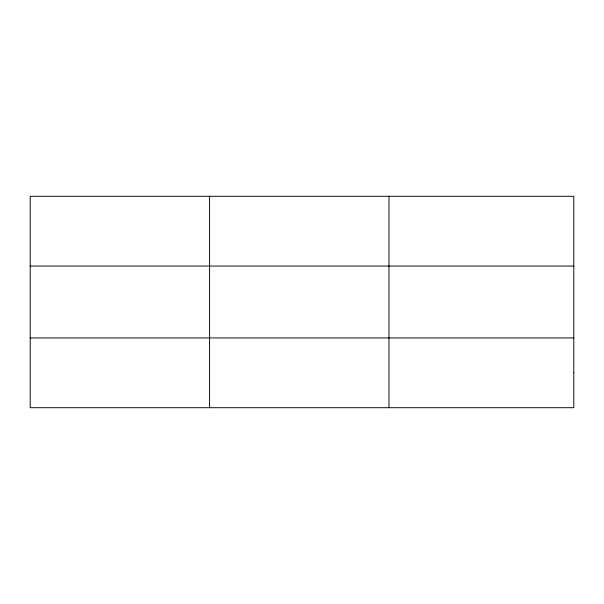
<?xml version="1.0" encoding="UTF-8"?>
<svg xmlns="http://www.w3.org/2000/svg" width="604" height="604" viewBox="0 0 604 604"><rect width="100%" height="100%" fill="white"/><g stroke="black" fill="none" stroke-linecap="round" stroke-linejoin="round"><path stroke-width="0.91" d="M209.588 407.7L209.588 196.3M388.976 407.7L388.976 196.3M30.2 266.062L573.8 266.062M30.2 337.938L573.8 337.938M573.8 372.819L573.8 407.7L30.2 407.7L30.2 196.3L573.8 196.3L573.8 372.819"/></g></svg>
